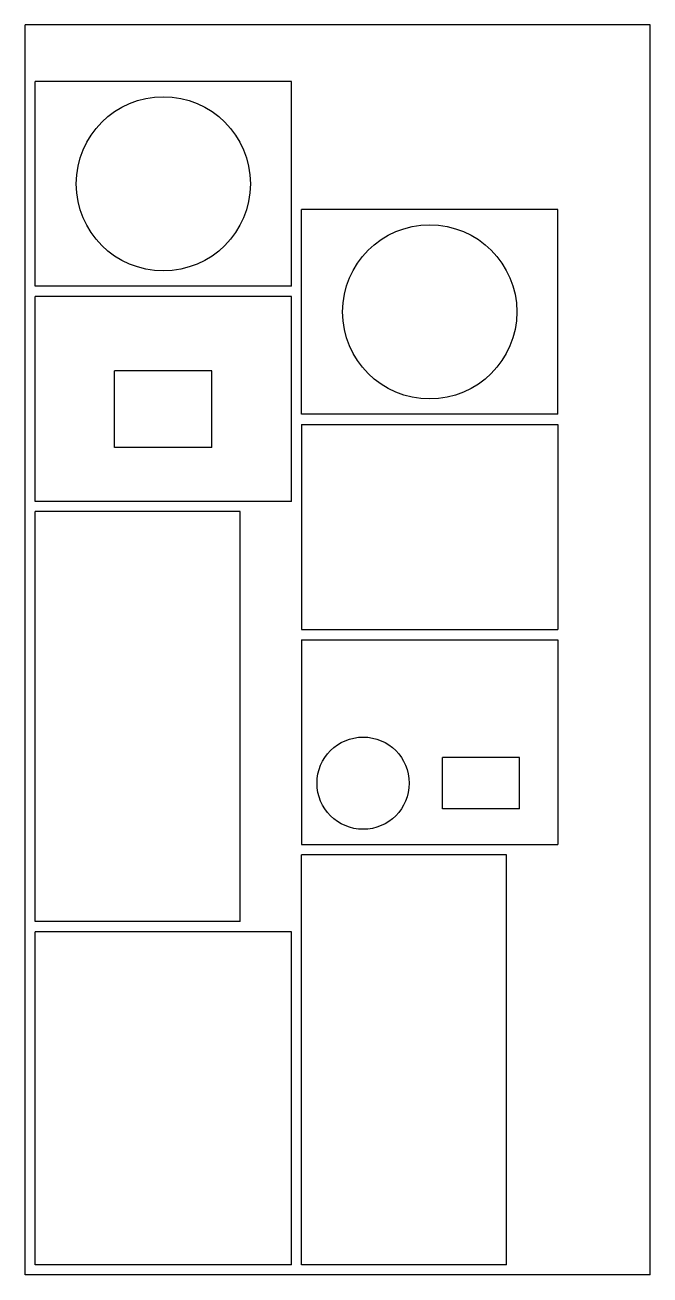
# Model space of a CAD drawing. Header units: millimetres. Extents: x -453 to 767, y -1046 to 1394.
import ezdxf

# ---------------------------------------------------------------- set-up
doc = ezdxf.new("R2010")
doc.units = ezdxf.units.MM

msp = doc.modelspace()

# ---------------------------------------------------------------- linework, layer by layer
at = {"color": 7, "linetype": 'Continuous'}
for p, q in [((767.4, 1394.4), (-452.6, 1394.4)), ((-452.6, -1045.6), (-452.6, 1394.4)), ((767.4, -1045.6), (767.4, 1394.4)), ((67.4, 1284.4), (-432.6, 1284.4)), ((-432.6, 884.4), (-432.6, 1284.4)), ((67.4, 884.4), (67.4, 1284.4)), ((587.4, 1034.4), (87.4, 1034.4)), ((87.4, 634.4), (87.4, 1034.4)), ((587.4, 634.4), (587.4, 1034.4)), ((67.4, 884.4), (-432.6, 884.4)), ((67.4, 864.4), (-432.6, 864.4)), ((-432.6, 464.4), (-432.6, 864.4)), ((67.4, 464.4), (67.4, 864.4)), ((-87.6, 719.4), (-277.6, 719.4)), ((-277.6, 569.4), (-277.6, 719.4)), ((-87.6, 569.4), (-87.6, 719.4)), ((587.4, 634.4), (87.4, 634.4)), ((87.4, 614.4), (587.4, 614.4)), ((87.4, 614.4), (87.4, 214.4)), ((587.4, 614.4), (587.4, 214.4)), ((-87.6, 569.4), (-277.6, 569.4)), ((67.4, 464.4), (-432.6, 464.4)), ((-32.6, 444.4), (-432.6, 444.4)), ((-432.6, -355.6), (-432.6, 444.4)), ((-32.6, -355.6), (-32.6, 444.4)), ((87.4, 214.4), (587.4, 214.4)), ((87.4, 194.4), (587.4, 194.4)), ((87.4, 194.4), (87.4, -205.6)), ((587.4, 194.4), (587.4, -205.6)), ((512.4, -35.6), (362.4, -35.6)), ((362.4, -135.6), (362.4, -35.6)), ((512.4, -135.6), (512.4, -35.6)), ((512.4, -135.6), (362.4, -135.6)), ((87.4, -205.6), (587.4, -205.6)), ((487.4, -225.6), (87.4, -225.6)), ((87.4, -1025.6), (87.4, -225.6)), ((487.4, -1025.6), (487.4, -225.6)), ((-32.6, -355.6), (-432.6, -355.6)), ((67.4, -375.6), (-432.6, -375.6)), ((-432.6, -1025.6), (-432.6, -375.6)), ((67.4, -1025.6), (67.4, -375.6)), ((767.4, -1045.6), (-452.6, -1045.6)), ((67.4, -1025.6), (-432.6, -1025.6)), ((487.4, -1025.6), (87.4, -1025.6))]:
    msp.add_line(p, q, dxfattribs=at)
for centre, radius in [((-182.6, 1084.4), 170), ((337.4, 834.4), 170), ((207.4, -85.6), 90)]:
    msp.add_circle(centre, radius, dxfattribs=at)

doc.saveas('drawing.dxf')
